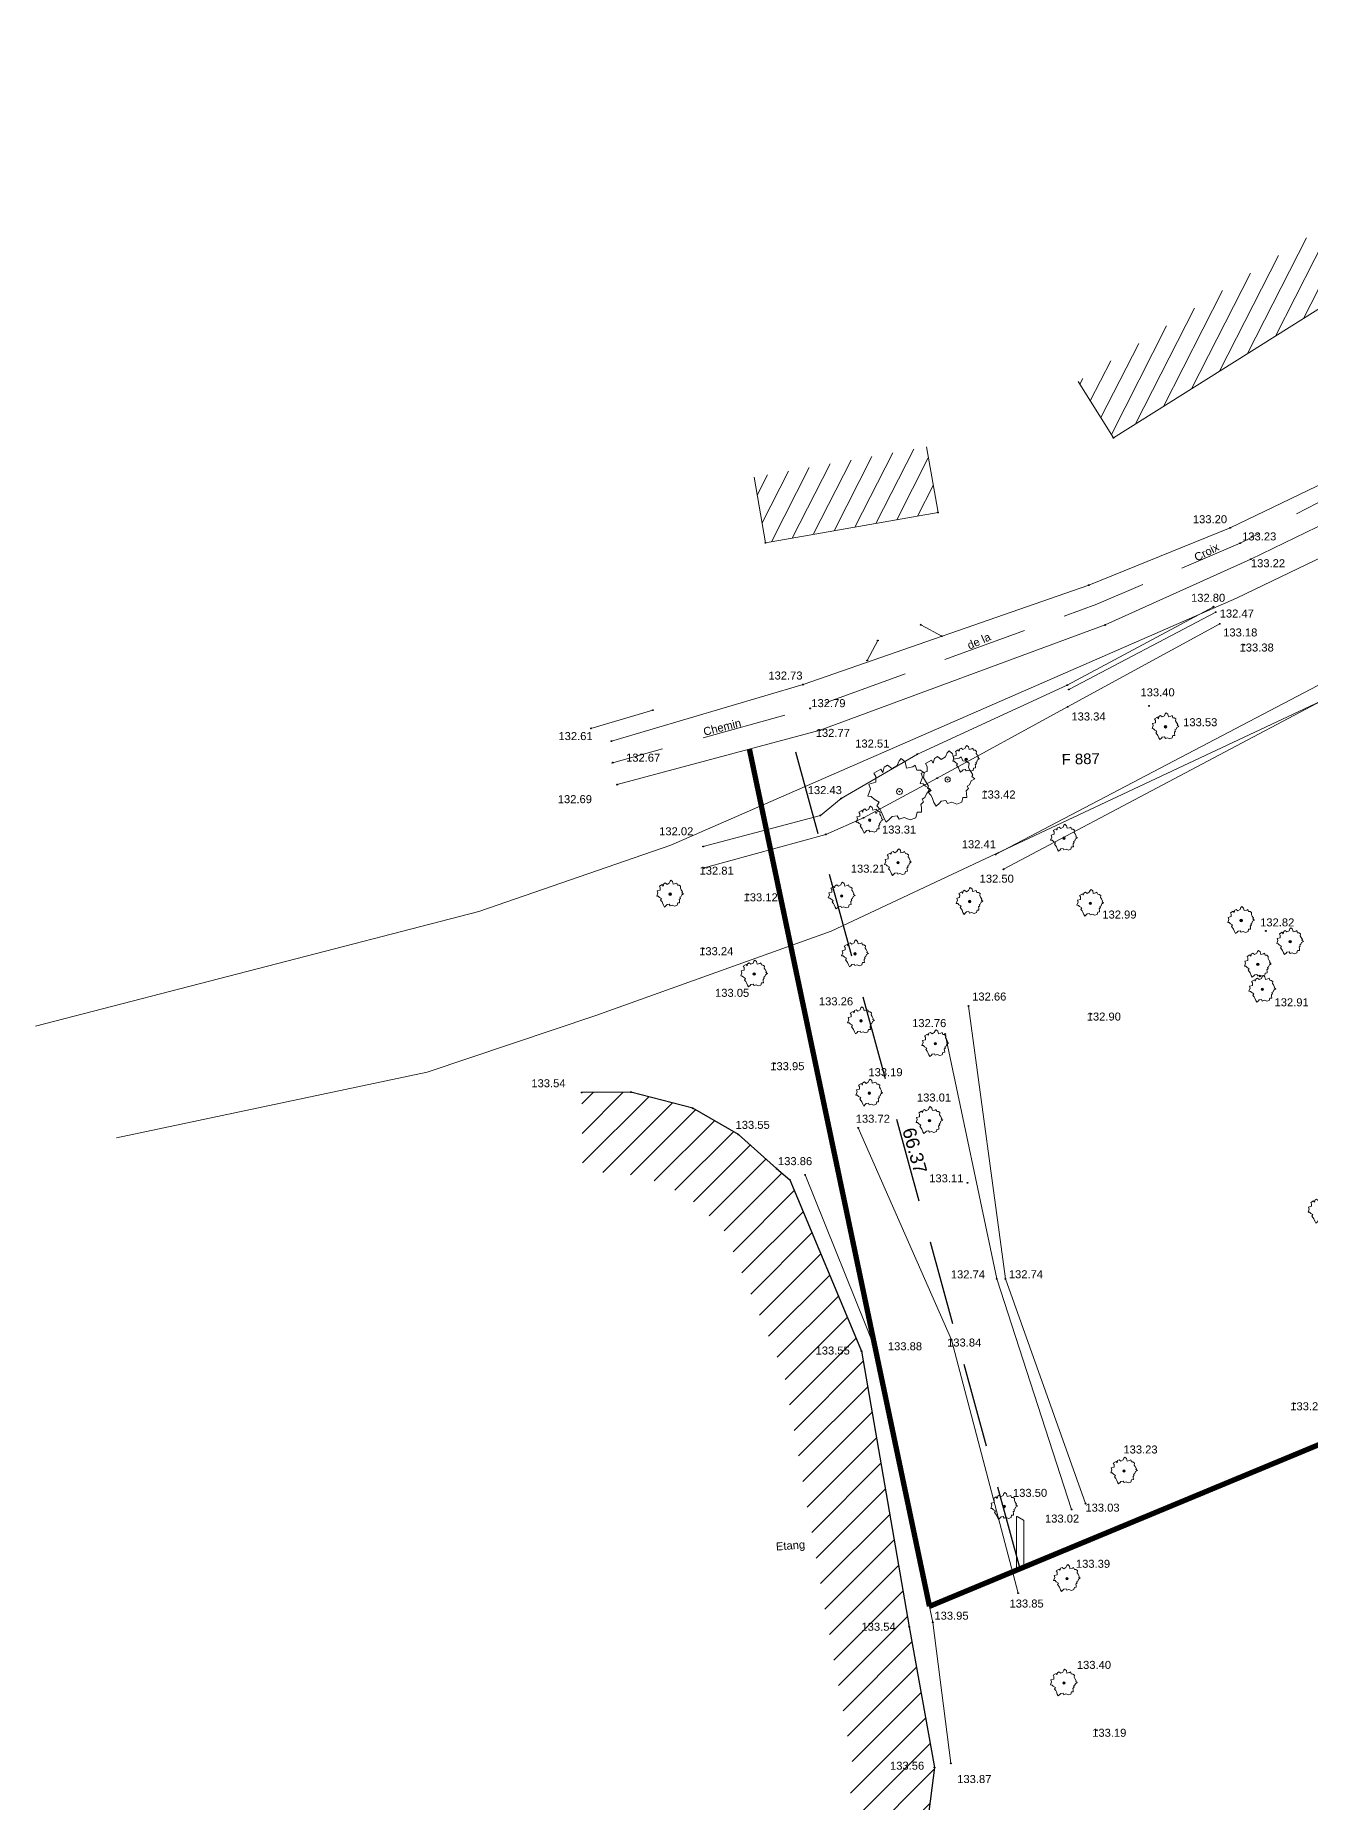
# Model space of a CAD drawing. Extents: x 1639074 to 1639241, y 6238284 to 6238497.
# Drawn here: x 1639074.4 to 1639170.1, y 6238364.1 to 6238496.6 of the extents above; entities that cross this region are included whole.
import ezdxf
from ezdxf.enums import TextEntityAlignment as Align

# ---------------------------------------------------------------- set-up
doc = ezdxf.new("R2010")
doc.units = 0
doc.header["$LTSCALE"] = 2
doc.header["$PDMODE"] = 32
doc.header["$PDSIZE"] = 0.06
doc.linetypes.add('CACHE', pattern=[9.525, 6.35, -3.175])
doc.layers.get('0').update_dxf_attribs({"lineweight": 0})
for name, color, linetype, lineweight in [('01_BORNES', 7, 'Continuous', 0), ('19 Application cadastrale', 4, 'Continuous', 0), ('23 - Porjet PLU', 6, 'Continuous', 0), ('B-Talus', 32, 'CACHE', 0), ('Bati', 11, 'Continuous', 0), ('Bordures voies', 5, 'Continuous', 0), ('H-Talus', 32, 'Continuous', 0), ('Texte', 7, 'Continuous', 0), ('Végétation', 84, 'Continuous', 0)]:
    doc.layers.add(name, color=color, linetype=linetype, lineweight=lineweight)
for name, color, linetype in [('20 - Division Cotation', 5, 'Continuous'), ('Eau', 5, 'Continuous'), ('topo-TN', 7, 'Continuous'), ('topo-TN-Alt', 3, 'Continuous')]:
    doc.layers.add(name, color=color, linetype=linetype)
doc.styles.get("Standard").update_dxf_attribs({"font": 'arial.ttf'})

# ---------------------------------------------------------------- blocks, each defined once
blk = doc.blocks.new('Point-codeTN')
at = {"color": 0}
blk.add_point((0, 0), dxfattribs=at)
at = {"layer": 'topo-TN-Alt'}
blk.add_attdef('ALT', text='', height=0.75, dxfattribs=at).set_placement((0.25, -0.25), align=Align.TOP_LEFT)
blk = doc.blocks.new('GV04')
at = {"color": 0, "linetype": 'ByBlock'}
for p, q in [((-0.361, 0.236), (-0.299, 0.283)), ((-0.299, 0.283), (-0.251, 0.283)), ((-0.251, 0.33), (-0.189, 0.346)), ((-0.251, 0.283), (-0.251, 0.33)), ((-0.189, 0.346), (-0.173, 0.393)), ((-0.173, 0.393), (-0.141, 0.456)), ((-0.141, 0.456), (-0.079, 0.424)), ((-0.079, 0.424), (-0.016, 0.487)), ((-0.016, 0.487), (0.079, 0.471)), ((0.079, 0.471), (0.141, 0.393)), ((0.141, 0.393), (0.22, 0.377)), ((0.22, 0.377), (0.22, 0.314)), ((0.22, 0.314), (0.299, 0.283)), ((0.299, 0.283), (0.346, 0.299)), ((0.346, 0.299), (0.424, 0.314)), ((0.424, 0.314), (0.424, 0.236)), ((-0.487, -0.063), (-0.44, 0)), ((-0.44, 0.236), (-0.361, 0.236)), ((-0.409, 0.173), (-0.44, 0.236)), ((-0.44, 0.157), (-0.409, 0.173)), ((-0.44, 0.063), (-0.44, 0.157)), ((-0.44, 0), (-0.44, 0.063)), ((0.424, 0.016), (0.361, -0.016)), ((0.424, 0.236), (0.409, 0.141)), ((0.409, 0.141), (0.409, 0.094)), ((0.409, 0.094), (0.424, 0.016)), ((-0.456, -0.126), (-0.487, -0.063)), ((-0.409, -0.157), (-0.456, -0.126)), ((-0.424, -0.236), (-0.409, -0.157)), ((-0.377, -0.236), (-0.424, -0.236)), ((-0.283, -0.267), (-0.377, -0.236)), ((-0.314, -0.361), (-0.283, -0.267)), ((0.361, -0.016), (0.409, -0.094)), ((0.377, -0.267), (0.361, -0.346)), ((0.471, -0.189), (0.377, -0.267)), ((0.409, -0.094), (0.424, -0.157)), ((0.424, -0.157), (0.471, -0.189)), ((-0.283, -0.44), (-0.314, -0.361)), ((-0.236, -0.424), (-0.283, -0.44)), ((-0.173, -0.377), (-0.236, -0.424)), ((-0.079, -0.377), (-0.173, -0.377)), ((-0.047, -0.456), (-0.079, -0.377)), ((0.016, -0.456), (-0.047, -0.456)), ((0.079, -0.393), (0.016, -0.456)), ((0.079, -0.456), (0.079, -0.393)), ((0.204, -0.456), (0.079, -0.456)), ((0.251, -0.314), (0.204, -0.393)), ((0.204, -0.393), (0.204, -0.456)), ((0.361, -0.346), (0.251, -0.314))]:
    blk.add_line(p, q, dxfattribs=at)
blk.add_circle((0, 0), 0.0471, dxfattribs=at)
blk = doc.blocks.new('piquet')
at = {"color": 0, "linetype": 'Continuous'}
blk.add_lwpolyline([(0, 0.918), (0, 1.238, -0.57735), (0.017, 1.248), (0.168, 1.161, -0.267949), (0.174, 1.151), (0.174, 0.818)], format="xyb", dxfattribs=at)
blk.add_lwpolyline([(0.174, 0.818), (0.174, 0), (0, 0), (0, 0.918)], dxfattribs=at)

msp = doc.modelspace()

# ---------------------------------------------------------------- hatches: boundary and pattern name
at = {"layer": 'Bati'}
h = msp.add_hatch(dxfattribs=at)
h.set_pattern_fill('ANSI31', color=0, scale=0.4, angle=18)
h.paths.add_polyline_path([(1639171.47, 6238476.55), (1639176.1, 6238470.28), (1639180.6, 6238473.52), (1639177.68, 6238477.58), (1639177.19, 6238477.22), (1639172.74, 6238483.25), (1639152.63, 6238470.61), (1639155.29, 6238466.38)])
h = msp.add_hatch(dxfattribs=at)
h.set_pattern_fill('ANSI31', color=0, scale=0.4, angle=18)
h.paths.add_polyline_path([(1639141.26, 6238465.7), (1639128.34, 6238463.43), (1639129.2, 6238458.51), (1639142.13, 6238460.78)])
at = {"layer": 'Eau'}
h = msp.add_hatch(dxfattribs=at)
h.set_pattern_fill('ANSI31', color=256, scale=0.5)
h.paths.add_polyline_path([(1639140.07, 6238352.71), (1639141.87, 6238366.69), (1639139.97, 6238377.24), (1639136.4, 6238397.9), (1639131.01, 6238410.76), (1639130.03, 6238411.59), (1639127.16, 6238414.14), (1639123.75, 6238416.11), (1639119.11, 6238417.33), (1639115.41, 6238417.29), (1639115.48, 6238411.29), (1639118.37, 6238411.32), (1639121.45, 6238410.51), (1639123.63, 6238409.25), (1639126.03, 6238407.12), (1639130.6, 6238396.2), (1639134.06, 6238376.2), (1639135.8, 6238366.54), (1639134.15, 6238353.73), (1639126.44, 6238317.89), (1639122.75, 6238312.14), (1639120.05, 6238310.17), (1639103.38, 6238306.58), (1639101.02, 6238301.6), (1639102.21, 6238300.94), (1639103.62, 6238301.09), (1639104.21, 6238300.76), (1639104.51, 6238300.14), (1639104.54, 6238297.93), (1639107.48, 6238298.86), (1639107.22, 6238300.66), (1639107.53, 6238301.33), (1639122.57, 6238304.57), (1639127.2, 6238307.96), (1639132.08, 6238315.56)])

# ---------------------------------------------------------------- linework, layer by layer
at = {"layer": '19 Application cadastrale', "flags": 128}
for points in [[(1639116.47, 6238423.08), (1639134.13, 6238429.4), (1639182.39, 6238452.06), (1639203.99, 6238465.31), (1639215.81, 6238475.89), (1639235.06, 6238496.56)], [(1639122.09, 6238435.84), (1639164.52, 6238454.35), (1639185.6, 6238464.51), (1639204.09, 6238478.88), (1639214.61, 6238487.8)], [(1639122.09, 6238435.84), (1639107.7, 6238430.88), (1639074.45, 6238422.28)], [(1639116.47, 6238423.08), (1639103.83, 6238418.81), (1639080.53, 6238413.91)]]:
    msp.add_lwpolyline(points, dxfattribs=at)
at = {"layer": '20 - Division Cotation', "color": 30, "linetype": 'CACHE', "ltscale": 0.5}
msp.add_line((1639148.29, 6238381.59), (1639130.7, 6238445.59), dxfattribs=at)
at = {"layer": '23 - Porjet PLU', "color": 1, "linetype": 'CACHE', "ltscale": 0.8, "flags": 128}
for points in [[(1639141.49, 6238378.77, 0.4, 0.4, 0), (1639127.99, 6238443.04, 0, 0, 0)], [(1639240.45, 6238419.86, 0.4, 0.4, 0), (1639141.49, 6238378.77, 0.8, 0.8, 0)]]:
    msp.add_lwpolyline(points, format="xyseb", dxfattribs=at)
at = {"layer": 'B-Talus', "linetype": 'CACHE', "flags": 128}
for points in [[(1639162.95, 6238453.31), (1639151.94, 6238447.51)], [(1639133.31, 6238438.07), (1639134.87, 6238439.34)], [(1639124.52, 6238435.74), (1639133.31, 6238438.07)]]:
    msp.add_lwpolyline(points, dxfattribs=at)
at = {"layer": 'Bati', "linetype": 'Continuous', "flags": 128}
for points in [[(1639155.29, 6238466.38), (1639171.47, 6238476.55), (1639176.1, 6238470.28), (1639180.6, 6238473.52)], [(1639129.2, 6238458.51), (1639142.13, 6238460.78)]]:
    msp.add_lwpolyline(points, dxfattribs=at)
at = {"layer": 'Bati', "flags": 128}
for points in [[(1639155.29, 6238466.38), (1639152.63, 6238470.61)], [(1639142.13, 6238460.78), (1639141.26, 6238465.7)], [(1639129.2, 6238458.51), (1639128.34, 6238463.43)]]:
    msp.add_lwpolyline(points, dxfattribs=at)
at = {"layer": 'Bordures voies', "linetype": 'Continuous', "flags": 128}
for points in [[(1639190.2, 6238475.48), (1639178.67, 6238467.49), (1639173.09, 6238463.98), (1639164.04, 6238459.64), (1639153.43, 6238455.33), (1639132.01, 6238447.88), (1639117.64, 6238443.64)], [(1639191.74, 6238473.12), (1639180.21, 6238465.2), (1639176.65, 6238462.85), (1639173.84, 6238461.29), (1639165.59, 6238457.28), (1639154.67, 6238452.35), (1639133.3, 6238444.47), (1639118.07, 6238440.38)], [(1639140.83, 6238452.37), (1639142.41, 6238451.51)], [(1639136.82, 6238449.69), (1639137.61, 6238451.19)]]:
    msp.add_lwpolyline(points, dxfattribs=at)
at = {"layer": 'Bordures voies', "linetype": 'CACHE', "ltscale": 0.5, "flags": 128}
msp.add_lwpolyline([(1639190.61, 6238474), (1639179.39, 6238466.41), (1639175.78, 6238464.28), (1639173.07, 6238462.78), (1639164.79, 6238458.49), (1639154.03, 6238453.9), (1639132.54, 6238446.1), (1639117.64, 6238442)], dxfattribs=at)
at = {"layer": 'Eau', "linetype": 'Continuous', "flags": 128}
for points in [[(1639130.03, 6238411.59), (1639127.16, 6238414.14), (1639123.75, 6238416.11), (1639119.11, 6238417.33), (1639115.41, 6238417.29)], [(1639130.03, 6238411.59), (1639131.01, 6238410.76)], [(1639131.01, 6238410.76), (1639136.4, 6238397.9), (1639139.97, 6238377.24), (1639141.87, 6238366.69), (1639140.07, 6238352.71), (1639132.08, 6238315.56), (1639127.2, 6238307.96), (1639122.57, 6238304.57), (1639107.53, 6238301.33), (1639107.22, 6238300.66), (1639107.48, 6238298.86)]]:
    msp.add_lwpolyline(points, dxfattribs=at)
at = {"layer": 'H-Talus', "linetype": 'Continuous', "flags": 128}
for points in [[(1639162.79, 6238453.72), (1639151.81, 6238447.84), (1639140.58, 6238442.66), (1639134.87, 6238439.34)], [(1639163.25, 6238452.43), (1639151.85, 6238446.22), (1639142.07, 6238440.87), (1639136.54, 6238437.89)], [(1639173.18, 6238449.16), (1639146.45, 6238435.14)], [(1639173.49, 6238448.03), (1639147.04, 6238434.03)], [(1639136.54, 6238437.89), (1639133.72, 6238436.65), (1639124.59, 6238434.13)], [(1639153.18, 6238386.47), (1639147.18, 6238403.32), (1639144.42, 6238423.78)], [(1639152.15, 6238386.03), (1639146.53, 6238403.33), (1639142.67, 6238421.68)], [(1639136.14, 6238414.64), (1639143.15, 6238398.76), (1639148.14, 6238379.76)], [(1639132.16, 6238411.13), (1639137.45, 6238398.02), (1639141.74, 6238377.57), (1639143.09, 6238367)]]:
    msp.add_lwpolyline(points, dxfattribs=at)
at = {"layer": 'Végétation', "linetype": 'Continuous', "flags": 128}
msp.add_lwpolyline([(1639116.11, 6238444.6), (1639120.75, 6238445.96)], dxfattribs=at)

# ---------------------------------------------------------------- block references
at = {"layer": '01_BORNES', "xscale": 3.14143144165023, "yscale": 3.14143144165023, "zscale": 3.14143144165023}
msp.add_blockref('piquet', (1639148.02, 6238381.59), dxfattribs=at)
at = {"layer": 'topo-TN', "rotation": 209.9458542683554}
for p in [(1639155.29, 6238466.38), (1639142.13, 6238460.78), (1639129.2, 6238458.51), (1639153.43, 6238455.33), (1639140.83, 6238452.37), (1639154.67, 6238452.35), (1639137.61, 6238451.19), (1639142.41, 6238451.51), (1639136.82, 6238449.69), (1639151.81, 6238447.84), (1639151.94, 6238447.51), (1639120.75, 6238445.96), (1639116.11, 6238444.6), (1639144.24, 6238442.28), (1639142.07, 6238440.87), (1639142.85, 6238440.76), (1639139.24, 6238439.86), (1639133.31, 6238438.07), (1639136.54, 6238437.89), (1639137.01, 6238437.72), (1639137.49, 6238438.26), (1639133.72, 6238436.65), (1639151.58, 6238436.36), (1639122.05, 6238432.17), (1639134.91, 6238432.03), (1639144.5, 6238431.62), (1639164.86, 6238430.19), (1639168.53, 6238428.6), (1639135.91, 6238427.69), (1639166.11, 6238426.91), (1639166.26, 6238426.01), (1639141.93, 6238420.96), (1639119.11, 6238417.33), (1639123.75, 6238416.11), (1639130.03, 6238411.59), (1639131.01, 6238410.76)]:
    msp.add_blockref('Point-codeTN', p, dxfattribs=at)
at = {"layer": 'topo-TN'}
ref = msp.add_blockref('Point-codeTN', (1639164.04, 6238459.64), dxfattribs=dict(at, rotation=209.9458542683554))
ref.add_attrib('ALT', '133.20', dxfattribs={"layer": 'topo-TN-Alt', "color": 1, "height": 0.6}).set_placement((1639161.24, 6238460.58), align=Align.TOP_LEFT)
ref = msp.add_blockref('Point-codeTN', (1639164.79, 6238458.49), dxfattribs=dict(at, rotation=209.9458542683554))
ref.add_attrib('ALT', '133.23', dxfattribs={"layer": 'topo-TN-Alt', "color": 1, "height": 0.6}).set_placement((1639164.93, 6238459.29), align=Align.TOP_LEFT)
ref = msp.add_blockref('Point-codeTN', (1639165.59, 6238457.28), dxfattribs=dict(at, rotation=209.9458542683554))
ref.add_attrib('ALT', '133.22', dxfattribs={"layer": 'topo-TN-Alt', "color": 1, "height": 0.6}).set_placement((1639165.59, 6238457.28), align=Align.TOP_LEFT)
ref = msp.add_blockref('Point-codeTN', (1639162.79, 6238453.72), dxfattribs=dict(at, rotation=209.9458542683554))
ref.add_attrib('ALT', '132.80', dxfattribs={"layer": 'topo-TN-Alt', "color": 1, "height": 0.6}).set_placement((1639161.1, 6238454.69), align=Align.TOP_LEFT)
ref = msp.add_blockref('Point-codeTN', (1639162.95, 6238453.31), dxfattribs=dict(at, rotation=209.9458542683554))
ref.add_attrib('ALT', '132.47', dxfattribs={"layer": 'topo-TN-Alt', "color": 1, "height": 0.6}).set_placement((1639163.25, 6238453.51), align=Align.TOP_LEFT)
ref = msp.add_blockref('Point-codeTN', (1639163.25, 6238452.43), dxfattribs=dict(at, rotation=209.9458542683554))
ref.add_attrib('ALT', '133.18', dxfattribs={"layer": 'topo-TN-Alt', "color": 1, "height": 0.6}).set_placement((1639163.51, 6238452.09), align=Align.TOP_LEFT)
ref = msp.add_blockref('Point-codeTN', (1639165.08, 6238450.87), dxfattribs=dict(at, rotation=209.9458542683554))
ref.add_attrib('ALT', '133.38', dxfattribs={"layer": 'topo-TN-Alt', "color": 1, "height": 0.6}).set_placement((1639164.74, 6238450.96), align=Align.TOP_LEFT)
ref = msp.add_blockref('Point-codeTN', (1639132.01, 6238447.88), dxfattribs=dict(at, rotation=209.9458542683554))
ref.add_attrib('ALT', '132.73', dxfattribs={"layer": 'topo-TN-Alt', "color": 1, "height": 0.6}).set_placement((1639129.41, 6238448.86), align=Align.TOP_LEFT)
ref = msp.add_blockref('Point-codeTN', (1639132.54, 6238446.1), dxfattribs=dict(at, rotation=209.9458542683554))
ref.add_attrib('ALT', '132.79', dxfattribs={"layer": 'topo-TN-Alt', "color": 1, "height": 0.6}).set_placement((1639132.63, 6238446.79), align=Align.TOP_LEFT)
ref = msp.add_blockref('Point-codeTN', (1639157.95, 6238446.28), dxfattribs=dict(at, rotation=209.9458542683554))
ref.add_attrib('ALT', '133.40', dxfattribs={"layer": 'topo-TN-Alt', "color": 1, "height": 0.6}).set_placement((1639157.31, 6238447.6), align=Align.TOP_LEFT)
ref = msp.add_blockref('Point-codeTN', (1639151.85, 6238446.22), dxfattribs=dict(at, rotation=209.9458542683554))
ref.add_attrib('ALT', '133.34', dxfattribs={"layer": 'topo-TN-Alt', "color": 1, "height": 0.6}).set_placement((1639152.13, 6238445.79), align=Align.TOP_LEFT)
ref = msp.add_blockref('Point-codeTN', (1639159.18, 6238444.72), dxfattribs=dict(at, rotation=209.9458542683554))
ref.add_attrib('ALT', '133.53', dxfattribs={"layer": 'topo-TN-Alt', "color": 1, "height": 0.6}).set_placement((1639160.51, 6238445.36), align=Align.TOP_LEFT)
ref = msp.add_blockref('Point-codeTN', (1639117.64, 6238443.64), dxfattribs=dict(at, rotation=209.9458542683554))
ref.add_attrib('ALT', '132.61', dxfattribs={"layer": 'topo-TN-Alt', "color": 1, "height": 0.6}).set_placement((1639113.67, 6238444.32), align=Align.TOP_LEFT)
ref = msp.add_blockref('Point-codeTN', (1639133.3, 6238444.47), dxfattribs=dict(at, rotation=209.9458542683554))
ref.add_attrib('ALT', '132.77', dxfattribs={"layer": 'topo-TN-Alt', "color": 1, "height": 0.6}).set_placement((1639132.96, 6238444.56), align=Align.TOP_LEFT)
ref = msp.add_blockref('Point-codeTN', (1639117.75, 6238442.03), dxfattribs=dict(at, rotation=209.9458542683554))
ref.add_attrib('ALT', '132.67', dxfattribs={"layer": 'topo-TN-Alt', "color": 1, "height": 0.6}).set_placement((1639118.74, 6238442.7), align=Align.TOP_LEFT)
ref = msp.add_blockref('Point-codeTN', (1639140.58, 6238442.66), dxfattribs=dict(at, rotation=209.9458542683554))
ref.add_attrib('ALT', '132.51', dxfattribs={"layer": 'topo-TN-Alt', "color": 1, "height": 0.6}).set_placement((1639135.92, 6238443.76), align=Align.TOP_LEFT)
ref = msp.add_blockref('Point-codeTN', (1639118.07, 6238440.38), dxfattribs=dict(at, rotation=209.9458542683554))
ref.add_attrib('ALT', '132.69', dxfattribs={"layer": 'topo-TN-Alt', "color": 1, "height": 0.6}).set_placement((1639113.62, 6238439.59), align=Align.TOP_LEFT)
ref = msp.add_blockref('Point-codeTN', (1639134.87, 6238439.34), dxfattribs=dict(at, rotation=209.9458542683554))
ref.add_attrib('ALT', '132.43', dxfattribs={"layer": 'topo-TN-Alt', "color": 1, "height": 0.6}).set_placement((1639132.36, 6238440.27), align=Align.TOP_LEFT)
ref = msp.add_blockref('Point-codeTN', (1639145.72, 6238439.85), dxfattribs=dict(at, rotation=209.9458542683554))
ref.add_attrib('ALT', '133.42', dxfattribs={"layer": 'topo-TN-Alt', "color": 1, "height": 0.6}).set_placement((1639145.38, 6238439.94), align=Align.TOP_LEFT)
ref = msp.add_blockref('Point-codeTN', (1639136.54, 6238437.89), dxfattribs=dict(at, rotation=209.9458542683554))
ref.add_attrib('ALT', '133.31', dxfattribs={"layer": 'topo-TN-Alt', "color": 1, "height": 0.6}).set_placement((1639137.93, 6238437.31), align=Align.TOP_LEFT)
ref = msp.add_blockref('Point-codeTN', (1639124.52, 6238435.74), dxfattribs=dict(at, rotation=209.9458542683554))
ref.add_attrib('ALT', '132.02', dxfattribs={"layer": 'topo-TN-Alt', "color": 1, "height": 0.6}).set_placement((1639121.22, 6238437.18), align=Align.TOP_LEFT)
ref = msp.add_blockref('Point-codeTN', (1639146.45, 6238435.14), dxfattribs=dict(at, rotation=209.9458542683554))
ref.add_attrib('ALT', '132.41', dxfattribs={"layer": 'topo-TN-Alt', "color": 1, "height": 0.6}).set_placement((1639143.91, 6238436.21), align=Align.TOP_LEFT)
ref = msp.add_blockref('Point-codeTN', (1639124.59, 6238434.13), dxfattribs=dict(at, rotation=209.9458542683554))
ref.add_attrib('ALT', '132.81', dxfattribs={"layer": 'topo-TN-Alt', "color": 1, "height": 0.6}).set_placement((1639124.25, 6238434.23), align=Align.TOP_LEFT)
ref = msp.add_blockref('Point-codeTN', (1639139.13, 6238434.53), dxfattribs=dict(at, rotation=209.9458542683554))
ref.add_attrib('ALT', '133.21', dxfattribs={"layer": 'topo-TN-Alt', "color": 1, "height": 0.6}).set_placement((1639135.59, 6238434.38), align=Align.TOP_LEFT)
ref = msp.add_blockref('Point-codeTN', (1639147.04, 6238434.03), dxfattribs=dict(at, rotation=209.9458542683554))
ref.add_attrib('ALT', '132.50', dxfattribs={"layer": 'topo-TN-Alt', "color": 1, "height": 0.6}).set_placement((1639145.25, 6238433.63), align=Align.TOP_LEFT)
ref = msp.add_blockref('Point-codeTN', (1639127.89, 6238432.14), dxfattribs=dict(at, rotation=209.9458542683554))
ref.add_attrib('ALT', '133.12', dxfattribs={"layer": 'topo-TN-Alt', "color": 1, "height": 0.6}).set_placement((1639127.55, 6238432.23), align=Align.TOP_LEFT)
ref = msp.add_blockref('Point-codeTN', (1639153.55, 6238431.48), dxfattribs=dict(at, rotation=209.9458542683554))
ref.add_attrib('ALT', '132.99', dxfattribs={"layer": 'topo-TN-Alt', "color": 1, "height": 0.6}).set_placement((1639154.45, 6238430.94), align=Align.TOP_LEFT)
ref = msp.add_blockref('Point-codeTN', (1639166.71, 6238429.41), dxfattribs=dict(at, rotation=209.9458542683554))
ref.add_attrib('ALT', '132.82', dxfattribs={"layer": 'topo-TN-Alt', "color": 1, "height": 0.6}).set_placement((1639166.28, 6238430.35), align=Align.TOP_LEFT)
ref = msp.add_blockref('Point-codeTN', (1639124.56, 6238428.1), dxfattribs=dict(at, rotation=209.9458542683554))
ref.add_attrib('ALT', '133.24', dxfattribs={"layer": 'topo-TN-Alt', "color": 1, "height": 0.6}).set_placement((1639124.22, 6238428.19), align=Align.TOP_LEFT)
ref = msp.add_blockref('Point-codeTN', (1639128.34, 6238426.18), dxfattribs=dict(at, rotation=209.9458542683554))
ref.add_attrib('ALT', '133.05', dxfattribs={"layer": 'topo-TN-Alt', "color": 1, "height": 0.6}).set_placement((1639125.41, 6238425.07), align=Align.TOP_LEFT)
ref = msp.add_blockref('Point-codeTN', (1639136.36, 6238422.67), dxfattribs=dict(at, rotation=209.9458542683554))
ref.add_attrib('ALT', '133.26', dxfattribs={"layer": 'topo-TN-Alt', "color": 1, "height": 0.6}).set_placement((1639133.2, 6238424.43), align=Align.TOP_LEFT)
ref = msp.add_blockref('Point-codeTN', (1639144.42, 6238423.78), dxfattribs=dict(at, rotation=209.9458542683554))
ref.add_attrib('ALT', '132.66', dxfattribs={"layer": 'topo-TN-Alt', "color": 1, "height": 0.6}).set_placement((1639144.69, 6238424.79), align=Align.TOP_LEFT)
ref = msp.add_blockref('Point-codeTN', (1639166.45, 6238425.03), dxfattribs=dict(at, rotation=209.9458542683554))
ref.add_attrib('ALT', '132.91', dxfattribs={"layer": 'topo-TN-Alt', "color": 1, "height": 0.6}).set_placement((1639167.36, 6238424.36), align=Align.TOP_LEFT)
ref = msp.add_blockref('Point-codeTN', (1639153.62, 6238423.2), dxfattribs=dict(at, rotation=209.9458542683554))
ref.add_attrib('ALT', '132.90', dxfattribs={"layer": 'topo-TN-Alt', "color": 1, "height": 0.6}).set_placement((1639153.28, 6238423.29), align=Align.TOP_LEFT)
ref = msp.add_blockref('Point-codeTN', (1639142.67, 6238421.68), dxfattribs=dict(at, rotation=209.9458542683554))
ref.add_attrib('ALT', '132.76', dxfattribs={"layer": 'topo-TN-Alt', "color": 1, "height": 0.6}).set_placement((1639140.19, 6238422.8), align=Align.TOP_LEFT)
ref = msp.add_blockref('Point-codeTN', (1639129.89, 6238419.48), dxfattribs=dict(at, rotation=209.9458542683554))
ref.add_attrib('ALT', '133.95', dxfattribs={"layer": 'topo-TN-Alt', "color": 1, "height": 0.6}).set_placement((1639129.55, 6238419.57), align=Align.TOP_LEFT)
ref = msp.add_blockref('Point-codeTN', (1639136.98, 6238417.25), dxfattribs=dict(at, rotation=209.9458542683554))
ref.add_attrib('ALT', '133.19', dxfattribs={"layer": 'topo-TN-Alt', "color": 1, "height": 0.6}).set_placement((1639136.91, 6238419.12), align=Align.TOP_LEFT)
ref = msp.add_blockref('Point-codeTN', (1639115.41, 6238417.29), dxfattribs=dict(at, rotation=209.9458542683554))
ref.add_attrib('ALT', '133.54', dxfattribs={"layer": 'topo-TN-Alt', "color": 1, "height": 0.6}).set_placement((1639111.64, 6238418.29), align=Align.TOP_LEFT)
ref = msp.add_blockref('Point-codeTN', (1639141.49, 6238415.19), dxfattribs=dict(at, rotation=209.9458542683554))
ref.add_attrib('ALT', '133.01', dxfattribs={"layer": 'topo-TN-Alt', "color": 1, "height": 0.6}).set_placement((1639140.55, 6238417.22), align=Align.TOP_LEFT)
ref = msp.add_blockref('Point-codeTN', (1639127.16, 6238414.14), dxfattribs=dict(at, rotation=209.9458542683554))
ref.add_attrib('ALT', '133.55', dxfattribs={"layer": 'topo-TN-Alt', "color": 1, "height": 0.6}).set_placement((1639126.95, 6238415.17), align=Align.TOP_LEFT)
ref = msp.add_blockref('Point-codeTN', (1639136.14, 6238414.64), dxfattribs=dict(at, rotation=209.9458542683554))
ref.add_attrib('ALT', '133.72', dxfattribs={"layer": 'topo-TN-Alt', "color": 1, "height": 0.6}).set_placement((1639135.96, 6238415.63), align=Align.TOP_LEFT)
ref = msp.add_blockref('Point-codeTN', (1639132.16, 6238411.13), dxfattribs=dict(at, rotation=209.9458542683554))
ref.add_attrib('ALT', '133.86', dxfattribs={"layer": 'topo-TN-Alt', "color": 1, "height": 0.6}).set_placement((1639130.13, 6238412.45), align=Align.TOP_LEFT)
ref = msp.add_blockref('Point-codeTN', (1639144.34, 6238410.52), dxfattribs=dict(at, rotation=209.9458542683554))
ref.add_attrib('ALT', '133.11', dxfattribs={"layer": 'topo-TN-Alt', "color": 1, "height": 0.6}).set_placement((1639141.47, 6238411.16), align=Align.TOP_LEFT)
ref = msp.add_blockref('Point-codeTN', (1639146.53, 6238403.33), dxfattribs=dict(at, rotation=209.9458542683554))
ref.add_attrib('ALT', '132.74', dxfattribs={"layer": 'topo-TN-Alt', "color": 1, "height": 0.6}).set_placement((1639143.09, 6238403.96), align=Align.TOP_LEFT)
ref = msp.add_blockref('Point-codeTN', (1639147.18, 6238403.32), dxfattribs=dict(at, rotation=209.9458542683554))
ref.add_attrib('ALT', '132.74', dxfattribs={"layer": 'topo-TN-Alt', "color": 1, "height": 0.6}).set_placement((1639147.44, 6238403.97), align=Align.TOP_LEFT)
ref = msp.add_blockref('Point-codeTN', (1639136.4, 6238397.9), dxfattribs=dict(at, rotation=209.9458542683554))
ref.add_attrib('ALT', '133.55', dxfattribs={"layer": 'topo-TN-Alt', "color": 1, "height": 0.6}).set_placement((1639132.95, 6238398.25), align=Align.TOP_LEFT)
ref = msp.add_blockref('Point-codeTN', (1639137.45, 6238398.02), dxfattribs=dict(at, rotation=209.9458542683554))
ref.add_attrib('ALT', '133.88', dxfattribs={"layer": 'topo-TN-Alt', "color": 1, "height": 0.6}).set_placement((1639138.37, 6238398.57), align=Align.TOP_LEFT)
ref = msp.add_blockref('Point-codeTN', (1639143.15, 6238398.76), dxfattribs=dict(at, rotation=209.9458542683554))
ref.add_attrib('ALT', '133.84', dxfattribs={"layer": 'topo-TN-Alt', "color": 1, "height": 0.6}).set_placement((1639142.81, 6238398.85), align=Align.TOP_LEFT)
ref = msp.add_blockref('Point-codeTN', (1639168.88, 6238393.98), dxfattribs=dict(at, rotation=209.9458542683554))
ref.add_attrib('ALT', '133.21', dxfattribs={"layer": 'topo-TN-Alt', "color": 1, "height": 0.6}).set_placement((1639168.54, 6238394.07), align=Align.TOP_LEFT)
ref = msp.add_blockref('Point-codeTN', (1639156.08, 6238388.92), dxfattribs=dict(at, rotation=209.9458542683554))
ref.add_attrib('ALT', '133.23', dxfattribs={"layer": 'topo-TN-Alt', "color": 1, "height": 0.6}).set_placement((1639156.03, 6238390.83), align=Align.TOP_LEFT)
ref = msp.add_blockref('Point-codeTN', (1639147.09, 6238386.26), dxfattribs=dict(at, rotation=209.9458542683554))
ref.add_attrib('ALT', '133.50', dxfattribs={"layer": 'topo-TN-Alt', "color": 1, "height": 0.6}).set_placement((1639147.75, 6238387.58), align=Align.TOP_LEFT)
ref = msp.add_blockref('Point-codeTN', (1639152.15, 6238386.03), dxfattribs=dict(at, rotation=209.9458542683554))
ref.add_attrib('ALT', '133.02', dxfattribs={"layer": 'topo-TN-Alt', "color": 1, "height": 0.6}).set_placement((1639150.15, 6238385.65), align=Align.TOP_LEFT)
ref = msp.add_blockref('Point-codeTN', (1639153.18, 6238386.47), dxfattribs=dict(at, rotation=209.9458542683554))
ref.add_attrib('ALT', '133.03', dxfattribs={"layer": 'topo-TN-Alt', "color": 1, "height": 0.6}).set_placement((1639153.18, 6238386.47), align=Align.TOP_LEFT)
ref = msp.add_blockref('Point-codeTN', (1639151.8, 6238380.85), dxfattribs=dict(at, rotation=209.9458542683554))
ref.add_attrib('ALT', '133.39', dxfattribs={"layer": 'topo-TN-Alt', "color": 1, "height": 0.6}).set_placement((1639152.47, 6238382.26), align=Align.TOP_LEFT)
msp.add_blockref('Point-codeTN', (1639148.29, 6238381.59), dxfattribs=at)
ref = msp.add_blockref('Point-codeTN', (1639148.14, 6238379.76), dxfattribs=dict(at, rotation=209.9458542683554))
ref.add_attrib('ALT', '133.85', dxfattribs={"layer": 'topo-TN-Alt', "color": 1, "height": 0.6}).set_placement((1639147.49, 6238379.28), align=Align.TOP_LEFT)
ref = msp.add_blockref('Point-codeTN', (1639141.74, 6238377.57), dxfattribs=dict(at, rotation=209.9458542683554))
ref.add_attrib('ALT', '133.95', dxfattribs={"layer": 'topo-TN-Alt', "color": 1, "height": 0.6}).set_placement((1639141.86, 6238378.37), align=Align.TOP_LEFT)
ref = msp.add_blockref('Point-codeTN', (1639139.97, 6238377.24), dxfattribs=dict(at, rotation=209.9458542683554))
ref.add_attrib('ALT', '133.54', dxfattribs={"layer": 'topo-TN-Alt', "color": 1, "height": 0.6}).set_placement((1639136.39, 6238377.54), align=Align.TOP_LEFT)
ref = msp.add_blockref('Point-codeTN', (1639151.57, 6238373.02), dxfattribs=dict(at, rotation=209.9458542683554))
ref.add_attrib('ALT', '133.40', dxfattribs={"layer": 'topo-TN-Alt', "color": 1, "height": 0.6}).set_placement((1639152.54, 6238374.68), align=Align.TOP_LEFT)
ref = msp.add_blockref('Point-codeTN', (1639154.03, 6238369.49), dxfattribs=dict(at, rotation=209.9458542683554))
ref.add_attrib('ALT', '133.19', dxfattribs={"layer": 'topo-TN-Alt', "color": 1, "height": 0.6}).set_placement((1639153.69, 6238369.59), align=Align.TOP_LEFT)
ref = msp.add_blockref('Point-codeTN', (1639141.87, 6238366.69), dxfattribs=dict(at, rotation=209.9458542683554))
ref.add_attrib('ALT', '133.56', dxfattribs={"layer": 'topo-TN-Alt', "color": 1, "height": 0.6}).set_placement((1639138.53, 6238367.12), align=Align.TOP_LEFT)
ref = msp.add_blockref('Point-codeTN', (1639143.09, 6238367), dxfattribs=dict(at, rotation=209.9458542683554))
ref.add_attrib('ALT', '133.87', dxfattribs={"layer": 'topo-TN-Alt', "color": 1, "height": 0.6}).set_placement((1639143.57, 6238366.12), align=Align.TOP_LEFT)
at = {"layer": 'Végétation', "rotation": 209.9458542683554}
for p, xscale, yscale in [((1639159.18, 6238444.72), 2, 2), ((1639139.24, 6238439.86), 4.740509526724725, 4.740509526724725), ((1639142.85, 6238440.76), 4.108967248967268, 4.108967248967268), ((1639144.24, 6238442.28), 2, 2), ((1639137.01, 6238437.72), 2, 2), ((1639151.58, 6238436.36), 2, 2), ((1639139.13, 6238434.53), 2, 2), ((1639122.05, 6238432.17), 2, 2), ((1639134.91, 6238432.03), 2, 2), ((1639144.5, 6238431.62), 2, 2), ((1639153.55, 6238431.48), 2, 2), ((1639164.86, 6238430.19), 2, 2), ((1639168.53, 6238428.6), 2, 2), ((1639135.91, 6238427.69), 2, 2), ((1639166.11, 6238426.91), 2, 2), ((1639128.34, 6238426.18), 2, 2), ((1639166.45, 6238425.03), 2, 2), ((1639136.36, 6238422.67), 2, 2), ((1639141.93, 6238420.96), 2, 2), ((1639136.98, 6238417.25), 2, 2), ((1639141.49, 6238415.19), 2, 2), ((1639170.88, 6238408.47), 2, 2), ((1639156.08, 6238388.92), 2, 2), ((1639147.09, 6238386.26), 2, 2), ((1639151.8, 6238380.85), 2, 2), ((1639151.57, 6238373.02), 2, 2)]:
    msp.add_blockref('GV04', p, dxfattribs=dict(at, xscale=xscale, yscale=yscale))

# ---------------------------------------------------------------- texts
at = {"layer": '20 - Division Cotation', "color": 30}
msp.add_text('66.37', height=1, rotation=285.3675, dxfattribs=at).set_placement((1639139.91, 6238412.81), align=Align.CENTER)
at = {"layer": 'Texte'}
for s, height, rotation, p in [('Croix', 0.6, 27.2016, (1639161.53, 6238457.1)), ('de la', 0.6, 24.2194, (1639144.49, 6238450.5)), ('Chemin', 0.6, 14.311, (1639124.62, 6238444.04)), ('F 887', 0.8, 1.4245, (1639151.41, 6238441.87)), ('Etang', 0.6, 4.4892, (1639130, 6238382.95))]:
    msp.add_text(s, height=height, rotation=rotation, dxfattribs=at).set_placement(p)

doc.saveas('drawing.dxf')
